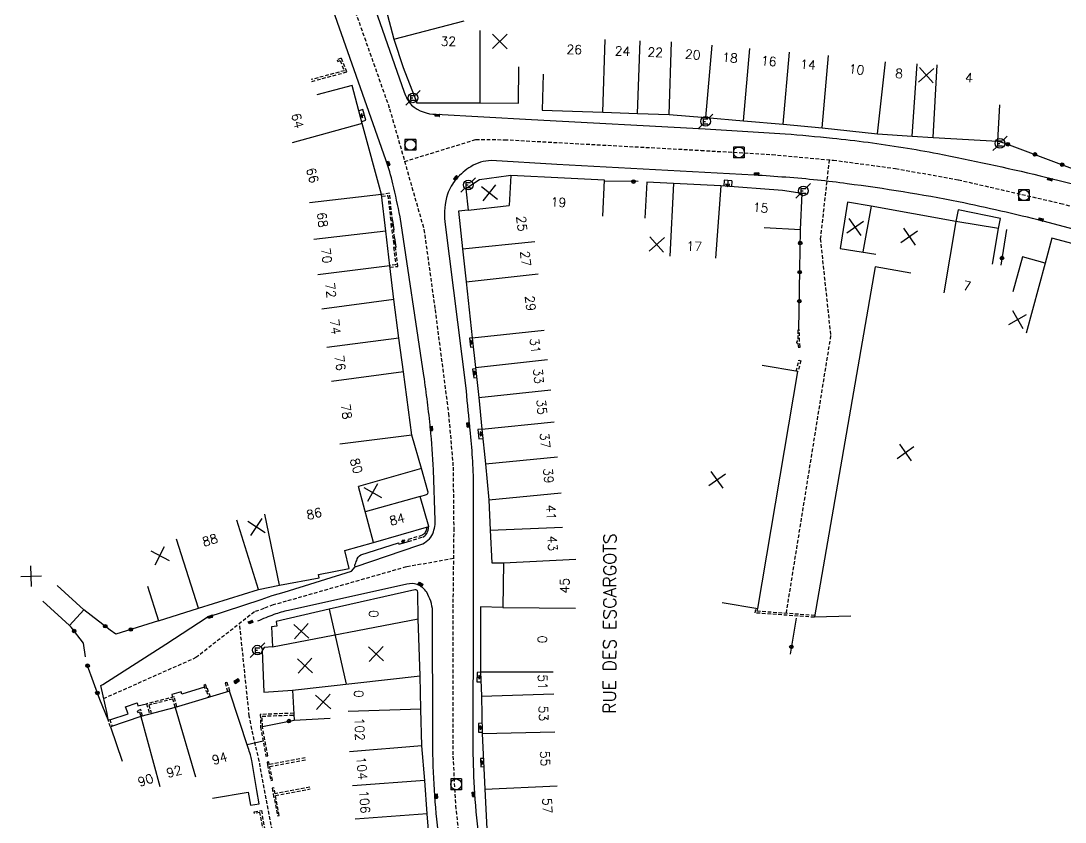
# Model space of a CAD drawing. Header units: millimetres. Extents: x 114000 to 119599, y 121000 to 124063.
# Drawn here: x 114625.5 to 114769.5, y 121144 to 121254.4 of the extents above; entities that cross this region are included whole.
import ezdxf
from ezdxf.enums import TextEntityAlignment as Align

# ---------------------------------------------------------------- set-up
doc = ezdxf.new("R2010")
doc.units = ezdxf.units.MM
doc.linetypes.add('DASHED', pattern=[0.75, 0.5, -0.25])
doc.layers.get('0').update_dxf_attribs({"linetype": 'CONTINUOUS'})
for name, color, linetype in [('W0001', 6, 'DASHED'), ('W0008', 7, 'CONTINUOUS'), ('W0100', 7, 'CONTINUOUS'), ('W0112', 1, 'DASHED'), ('W0322', 7, 'CONTINUOUS'), ('W0334', 7, 'CONTINUOUS'), ('W0400', 7, 'CONTINUOUS'), ('W0420', 7, 'CONTINUOUS'), ('W0471', 7, 'CONTINUOUS'), ('W0989', 7, 'CONTINUOUS'), ('W0991', 7, 'CONTINUOUS'), ('W1102', 7, 'CONTINUOUS')]:
    doc.layers.add(name, color=color, linetype=linetype)
doc.styles.get("Standard").update_dxf_attribs({"font": 'romans.shx', "width": 0.85})

# ---------------------------------------------------------------- blocks, each defined once
blk = doc.blocks.new('T400')
for p, q in [((-0.15, 0.3), (0.15, 0.3)), ((-0.15, -0.25), (-0.15, 0.3)), ((-0.15, 0.15), (0.15, 0.15)), ((-0.15, 0), (0.15, 0)), ((0.15, 0.3), (0.15, -0.25)), ((-0.15, -0.15), (0.15, -0.15)), ((-0.15, -0.25), (-0.15, -0.3)), ((-0.15, -0.3), (0.15, -0.3)), ((0.15, -0.3), (0.15, -0.25))]:
    blk.add_line(p, q)
blk = doc.blocks.new('T420')
for p, q in [((0.75, 0.75), (-0.75, 0.75)), ((-0.75, 0.75), (-0.75, -0.75)), ((0.75, 0.75), (0.75, -0.75)), ((0.75, -0.75), (-0.75, -0.75))]:
    blk.add_line(p, q)
blk.add_ellipse((0, 0), major_axis=(-0.53, 0.53), ratio=1, start_param=3.926991, end_param=10.210176)
blk = doc.blocks.new('T471')
for p, q in [((-0.333334, 0.333334), (-0.333334, -0.333334)), ((-0.333334, 0.333334), (0.333334, 0.333334)), ((-0.333334, 0), (0, 0)), ((0.500001, 0.500001), (1.000002, 1.000002)), ((-0.500001, -0.500001), (-1.000002, -1.000002)), ((-0.333334, -0.333334), (0.333334, -0.333334))]:
    blk.add_line(p, q)
blk.add_ellipse((0, 0), major_axis=(0.471405, 0.471405), ratio=1, start_param=5.4977871438, end_param=11.780972451)
blk = doc.blocks.new('t991o')
at = {"color": 0, "linetype": 'Continuous'}
for p, q in [((-1, 1), (1, -1)), ((-1, -1), (1, 1))]:
    blk.add_line(p, q, dxfattribs=at)
blk = doc.blocks.new('t322o')
at = {"color": 0, "linetype": 'Continuous'}
for radius in [0.25, 0.15]:
    blk.add_circle((0, 0), radius, dxfattribs=at)

msp = doc.modelspace()

# ---------------------------------------------------------------- linework, layer by layer
at = {"layer": 'W0001'}
for points in [[(114668.13, 121265.54), (114676.34, 121242.29), (114681.08, 121225.65), (114682.6, 121214.61), (114684.46, 121200.29), (114685.09, 121192.9), (114685.18, 121184.49), (114685.06, 121173.25), (114685.07, 121153.05), (114685.42, 121146.24), (114686.5, 121136.63), (114687.66, 121129.85), (114689.64, 121122.15), (114692.25, 121114.54), (114695.21, 121107.57), (114702.93, 121090.26), (114707.95, 121083.53), (114712.83, 121076.49), (114715.47, 121070.39), (114718.28, 121064.48), (114724.65, 121049.95), (114726.68, 121045.41)], [(114678.41, 121235.03), (114688.22, 121238.05), (114692.19, 121238.03), (114719.27, 121236.56), (114729.08, 121235.97), (114737.51, 121235.21), (114746.09, 121234.06), (114754.74, 121232.5), (114768.85, 121229.25), (114782.86, 121225.52), (114794.84, 121222.4)], [(114736.93, 121235.26), (114735.71, 121224.36), (114737.13, 121211.02), (114730.98, 121172.73)], [(114685.13, 121180.28), (114678.63, 121179.13), (114662.1, 121174.41), (114660.28, 121173.89), (114658.99, 121173.41), (114657.71, 121172.93), (114649.65, 121166.64), (114636.93, 121160.98)], [(114699.33, 121098.33), (114682.85, 121096.01), (114678.76, 121096.93), (114671.22, 121098.76), (114665.92, 121103.31), (114665.27, 121110.53), (114664.86, 121112.67), (114663.55, 121122.1), (114661.69, 121133.46), (114660.32, 121142.07), (114659.33, 121147.16), (114658.38, 121152.35), (114657.33, 121156.76), (114657, 121158.58), (114655.66, 121171.33)]]:
    msp.add_lwpolyline(points, dxfattribs=at)
at = {"layer": 'W0008', "flags": 128}
for points in [[(114669.36, 121270.39), (114678.36, 121244.59, 0.0908), (114679.37, 121242.78, 0.1809), (114682.77, 121241.54), (114695.92, 121240.82), (114719.85, 121239.54), (114730.86, 121238.85, -0.0038), (114737.37, 121238.24, -0.007), (114742.3, 121237.67, -0.0144), (114751.9, 121236.11, -0.009156), (114766.02, 121233.07), (114779.21, 121229.77), (114783.77, 121228.62, 0.1265), (114786.44, 121228.53, 0.1893), (114789.01, 121230.65, 0.1337), (114789.77, 121233.4), (114789.83, 121246.21), (114789.71, 121258.19)], [(114637.53, 121158.04), (114637.4, 121158.95), (114636.52, 121162.77), (114636.83, 121162.95), (114645.48, 121168.5), (114651.17, 121172.21), (114658.62, 121174.66), (114660.16, 121175.22), (114661.81, 121175.66), (114671.08, 121178.53), (114671.58, 121179.15), (114680.39, 121182.12, 0.1723), (114682.17, 121183.47, 0.1144), (114682.63, 121185.52), (114682.4, 121192.53, 0.0081), (114681.97, 121198.22, 0.0104), (114681.07, 121205.51), (114677.8, 121227.41, 0.0071), (114676.79, 121231.94, 0.0246), (114675.84, 121235.25), (114666.83, 121260.91)], [(114777.99, 121223.73), (114766.43, 121226.8, 0.0094), (114754.77, 121229.46, 0.0164), (114739.43, 121231.95, 0.0066), (114735.33, 121232.46, 0.009721), (114726.59, 121233.14), (114699.41, 121234.62), (114690.34, 121235.14, 0.149), (114687.54, 121234.31, 0.0816), (114685.55, 121232.61, 0.0904), (114684.3, 121230.52, 0.0918), (114683.96, 121226.72), (114686.88, 121203.39, 0.0001), (114687.39, 121198.02, -0.0239), (114687.88, 121190.34), (114687.87, 121173.07), (114687.81, 121154.12, 0.0107), (114688.04, 121147.9, 0.0138), (114688.7, 121141.24, 0.0312)], [(114680.83, 121097.81), (114680.9, 121097.71, 0.1333), (114681.91, 121097.17, 0.1913), (114682.65, 121097.35), (114692.23, 121104.73, 0.1614), (114692.94, 121105.77, 0.1061), (114692.95, 121106.86, -0.026124), (114688.74, 121116.1, -0.0073), (114687.36, 121120.18, -0.0293), (114684.79, 121130.01, -0.0141), (114683.57, 121137.82), (114683.03, 121142.73, -0.0119), (114682.46, 121149.2, -0.012), (114682.29, 121155.78), (114682.27, 121173.08, 0.1086), (114681.46, 121175.64, 0.1597), (114680.14, 121176.71, 0.1355), (114678.73, 121176.76), (114662.38, 121173.15, 0.0319), (114660.4, 121172.57, 0.0164), (114658.13, 121171.64)]]:
    msp.add_lwpolyline(points, format="xyb", dxfattribs=at)
for points in [[(114650.83, 121162.57), (114647.68, 121161.6), (114647.63, 121161.92), (114646.32, 121161.53), (114646.41, 121161.16)], [(114637.79, 121158.05), (114640.32, 121158.9), (114639.93, 121159.83), (114641.54, 121160.38), (114641.64, 121160.01), (114642.85, 121160.28)]]:
    msp.add_lwpolyline(points, dxfattribs=at)
at = {"layer": 'W0100'}
for p, q in [((114722.45, 121232.43), (114722.4, 121231.63)), ((114723.5, 121232.37), (114723.46, 121231.55)), ((114676.74, 121226.89), (114676.9, 121225.61))]:
    msp.add_line(p, q, dxfattribs=at)
at = {"layer": 'W0100', "flags": 128}
for points in [[(114677.56, 121266.87), (114672.91, 121265.03), (114674.48, 121261.1), (114675.84, 121256.06), (114676.92, 121251.89), (114678.21, 121247.97), (114680.05, 121243.23), (114680.05, 121243.1), (114688.84, 121243.1), (114694.11, 121243.06), (114694.14, 121248.06)], [(114697.5, 121247.08), (114697.35, 121242.09), (114705.74, 121241.83), (114710.52, 121241.65), (114714.89, 121241.52), (114719.94, 121241.08), (114725.13, 121240.63), (114730.57, 121240.15), (114735.99, 121239.67), (114743.59, 121238.84), (114748.39, 121238.51), (114751.28, 121238.35), (114760.16, 121237.84), (114760.45, 121242.83)], [(114672.5, 121240.54), (114673.08, 121240.7), (114672.67, 121242.17), (114672.1, 121242.01)], [(114705.73, 121227.47), (114705.97, 121232.47), (114700.46, 121232.73), (114693.03, 121233.09), (114692.71, 121233.04), (114688.75, 121232.48), (114686.85, 121231.24), (114687.16, 121228.32), (114685.85, 121228.17), (114686.39, 121222.97), (114686.9, 121218.42), (114687.72, 121210.72), (114688.19, 121206.61), (114688.63, 121202.48), (114689.07, 121198.14), (114689.54, 121193.35), (114690.02, 121188.4), (114690.2, 121184.2), (114690.44, 121179.69), (114692.02, 121179.69), (114691.97, 121173.53), (114688.89, 121173.64), (114688.89, 121164.68), (114689, 121161.3), (114689.11, 121156.19), (114689.45, 121148.52), (114689.74, 121143.03)], [(114727.99, 121225.91), (114732.98, 121225.67), (114733.23, 121230.62), (114730.5, 121231.01), (114722.02, 121231.66), (114715.47, 121231.98), (114711.79, 121232.18), (114711.52, 121227.19)], [(114723.5, 121232.37), (114722.45, 121232.43)], [(114759.47, 121220.87), (114760.28, 121225.8), (114754.37, 121226.77), (114742.7, 121228.86), (114739.47, 121229.43), (114738.44, 121223.05), (114743.38, 121222.26)], [(114677.14, 121223.21), (114677.24, 121223.22), (114677.08, 121224.52), (114677.03, 121224.51)], [(114804.74, 121179.66), (114804.75, 121174.66), (114810.36, 121174.67), (114809.87, 121187.61), (114809.54, 121195.36), (114804.63, 121200.17), (114801.25, 121203.5), (114797.75, 121206.98), (114793.67, 121210.53), (114785.89, 121214.85), (114781.1, 121217.58), (114781.92, 121220.64), (114777.14, 121221.93), (114767.63, 121224.46), (114766.71, 121221.03), (114763.58, 121221.88), (114762.27, 121217.06)], [(114748.2, 121219.65), (114743.28, 121220.5), (114734.91, 121172.25), (114739.91, 121172.39)], [(114687.72, 121210.72), (114687.34, 121210.66), (114687.47, 121209.44), (114687.86, 121209.48)], [(114688.2, 121206.46), (114687.78, 121206.41), (114687.93, 121205.22), (114688.33, 121205.27)], [(114689.07, 121198.12), (114688.52, 121198.07), (114688.65, 121196.81), (114689.2, 121196.86)], [(114677.57, 121182.45), (114677.63, 121182.28), (114678.61, 121182.57), (114678.91, 121182.65)], [(114688.89, 121164.61), (114688.39, 121164.6), (114688.36, 121163.29), (114688.93, 121163.31)], [(114689.08, 121157.58), (114688.58, 121157.57), (114688.6, 121156.34), (114689.11, 121156.35)], [(114689.26, 121152.73), (114688.86, 121152.71), (114688.9, 121151.6), (114689.31, 121151.61)]]:
    msp.add_lwpolyline(points, dxfattribs=at)
for points in [[(114642.98, 121176.47), (114644.49, 121171.7), (114649.99, 121173.44), (114658.25, 121176.02), (114661.18, 121176.63), (114666.61, 121177.62), (114666.53, 121178.08), (114670.78, 121178.91), (114670.19, 121181.42), (114674.14, 121182.49), (114681.74, 121184.69), (114680.57, 121188.85), (114681.43, 121189.1, 0.092), (114681.59, 121189.27, 0.1942), (114681.62, 121189.58), (114680.75, 121192.69), (114679.4, 121197.32), (114678.24, 121206.02), (114677.62, 121210.69), (114676.94, 121215.98), (114676.37, 121220.62), (114675.82, 121225.42), (114675.24, 121230.49), (114672.58, 121240.24), (114671.16, 121245.5), (114666.33, 121244.2)], [(114681.91, 121140.08), (114681.54, 121145.09), (114681.19, 121149.7), (114680.79, 121154.49), (114680.64, 121159.52), (114680.54, 121164.14), (114680.28, 121171.99), (114680.22, 121175.68, 0.1486), (114680.07, 121175.94, 0.209), (114679.82, 121175.99), (114668, 121173.32), (114660.7, 121171.62), (114660.78, 121170.96), (114660.04, 121170.9), (114660.18, 121168.11), (114659.03, 121168.05), (114658.77, 121167.6), (114659.01, 121161.87), (114662.95, 121162.14), (114663.17, 121158.02), (114668.16, 121158.29)], [(114651.93, 121147.25), (114656.86, 121148.09), (114657.17, 121146.29), (114658.35, 121146.49), (114658.04, 121148.3), (114657.33, 121152.46, 0.0286), (114657.15, 121153.25, 0.0081), (114656.83, 121154.22), (114654.28, 121162), (114646.76, 121159.78), (114642.06, 121158.51), (114637.86, 121157.08), (114639.47, 121152.35)]]:
    msp.add_lwpolyline(points, format="xyb", dxfattribs=at)
at = {"layer": 'W0100'}
for points in [[(114672.88, 121241.43), (114672.3, 121241.28), (114672.64, 121241.08), (114672.5, 121241.62), (114672.3, 121241.28)], [(114722.97, 121232.4), (114722.93, 121231.59), (114723.23, 121231.86), (114722.66, 121231.89), (114722.93, 121231.59)], [(114676.49, 121226.21), (114676.82, 121226.25), (114676.51, 121226.5), (114676.57, 121225.94), (114676.82, 121226.25)], [(114676.83, 121223.84), (114677.16, 121223.88), (114676.84, 121224.12), (114676.91, 121223.56), (114677.16, 121223.88)], [(114687.4, 121210.05), (114687.79, 121210.1), (114687.47, 121210.34), (114687.54, 121209.78), (114687.79, 121210.1)], [(114722.16, 121174.25), (114727.09, 121173.41), (114732.63, 121206.07), (114727.7, 121206.9)], [(114687.85, 121205.82), (114688.27, 121205.87), (114687.95, 121206.11), (114688.02, 121205.55), (114688.27, 121205.87)], [(114688.58, 121197.44), (114689.13, 121197.49), (114688.83, 121197.75), (114688.88, 121197.18), (114689.13, 121197.49)], [(114678.13, 121182.94), (114678.27, 121182.46), (114678.46, 121182.81), (114677.92, 121182.66), (114678.27, 121182.46)], [(114630.5, 121176.59), (114634.19, 121173.22), (114632.21, 121171.04), (114628.52, 121174.42)], [(114688.38, 121163.94), (114688.91, 121163.96), (114688.62, 121164.23), (114688.64, 121163.67), (114688.91, 121163.96)], [(114688.59, 121156.95), (114689.09, 121156.97), (114688.8, 121157.24), (114688.82, 121156.68), (114689.09, 121156.97)], [(114688.88, 121152.15), (114689.29, 121152.17), (114688.99, 121152.44), (114689.02, 121151.87), (114689.29, 121152.17)]]:
    msp.add_lwpolyline(points, dxfattribs=at)
at = {"layer": 'W0112'}
for points in [[(114665.61, 121246.07), (114670.44, 121247.37), (114669.68, 121249.26), (114669.12, 121249.04), (114669.22, 121248.8), (114669.54, 121248.93), (114670.1, 121247.54), (114665.54, 121246.31)], [(114675.27, 121230.24), (114676.1, 121230.36), (114676.49, 121226.87), (114676.74, 121226.89), (114676.32, 121230.64), (114675.24, 121230.49)], [(114676.4, 121220.44), (114677.47, 121220.57), (114677.14, 121223.21), (114676.89, 121223.17), (114677.19, 121220.79), (114676.37, 121220.69)], [(114732.38, 121206.11), (114732.77, 121207.62), (114733.01, 121207.56), (114732.63, 121206.07)], [(114681.48, 121184.61), (114681.47, 121184.57), (114681.44, 121184.42), (114681.41, 121184.28), (114681.36, 121184.14), (114681.31, 121184.01), (114681.24, 121183.86), (114681.15, 121183.73), (114681.04, 121183.63), (114680.94, 121183.55), (114680.83, 121183.5), (114678.84, 121182.88), (114678.91, 121182.65), (114680.9, 121183.26), (114681.06, 121183.33), (114681.21, 121183.44), (114681.34, 121183.58), (114681.45, 121183.73), (114681.54, 121183.9), (114681.6, 121184.06), (114681.65, 121184.21), (114681.68, 121184.37), (114681.72, 121184.53), (114681.74, 121184.69)], [(114734.91, 121172.25), (114734.9, 121172.19), (114726.74, 121172.79), (114726.85, 121173.45)], [(114734.94, 121172.44), (114727.03, 121173.02), (114727.09, 121173.41)], [(114651.64, 121161.22), (114651.24, 121162.37), (114651.16, 121162.35), (114650.98, 121162.94), (114650.74, 121162.86), (114650.99, 121162.04), (114651.08, 121162.06), (114651.4, 121161.15)], [(114654.04, 121161.93), (114653.68, 121163.2), (114653.92, 121163.26), (114654.28, 121162)], [(114647.03, 121159.86), (114646.64, 121161.22), (114642.85, 121160.28), (114643.25, 121158.83)], [(114646.79, 121159.79), (114646.46, 121160.92), (114643.16, 121160.1), (114643.49, 121158.9)], [(114642.29, 121158.57), (114642.04, 121159.48), (114641.56, 121159.32), (114641.64, 121159.08), (114641.87, 121159.16), (114642.05, 121158.5)], [(114637.86, 121157.08), (114637.53, 121158.04), (114637.76, 121158.12), (114638.1, 121157.16)], [(114663.12, 121158.97), (114658.52, 121158.8), (114658.56, 121157.07), (114659.29, 121153.07), (114659.54, 121153.11), (114658.81, 121157.1), (114658.78, 121158.56), (114663.13, 121158.72)], [(114664.71, 121152.82), (114659.76, 121151.88), (114659.69, 121152.28), (114659.44, 121152.23), (114659.52, 121151.84), (114659.95, 121149.68), (114660.19, 121149.73), (114659.81, 121151.64), (114664.75, 121152.57)], [(114665.34, 121148.77), (114660.56, 121147.87), (114660.4, 121148.68), (114660.16, 121148.63), (114660.31, 121147.82), (114660.88, 121144.83), (114661.12, 121144.88), (114660.6, 121147.63), (114665.38, 121148.53)], [(114657.55, 121121.11), (114662.25, 121121.84), (114659.52, 121139.37), (114659.07, 121141.93), (114658.46, 121145.28), (114657.72, 121145.14), (114657.68, 121145.39), (114658.66, 121145.57), (114659.32, 121141.98), (114659.76, 121139.42), (114662.53, 121121.63), (114657.59, 121120.86)]]:
    msp.add_lwpolyline(points, dxfattribs=at)
for points in [[(114677.03, 121224.49), (114676.9, 121225.61), (114676.65, 121225.58), (114676.78, 121224.46)], [(114732.61, 121211.77), (114732.6, 121210.26), (114732.46, 121210.28), (114732.42, 121210.04), (114732.62, 121210), (114732.68, 121209.43), (114732.92, 121209.45), (114732.85, 121210.22), (114732.86, 121211.77)]]:
    msp.add_lwpolyline(points, close=True, dxfattribs=at)
at = {"layer": 'W0322'}
msp.add_line((114761.4, 121225.66), (114760.59, 121220.73), dxfattribs=at)
at = {"layer": 'W0322', "flags": 128}
for points in [[(114760.16, 121237.84), (114761.01, 121237.6), (114776.54, 121231.78)], [(114710.6, 121232.25), (114705.96, 121232.32)], [(114732.76, 121211.77), (114732.88, 121220.14), (114732.98, 121225.67)], [(114634.4, 121166.76), (114634.15, 121168.63), (114632.46, 121170.82), (114632.21, 121171.04)], [(114637.53, 121158.04), (114636.38, 121160.88), (114634.67, 121165.62)]]:
    msp.add_lwpolyline(points, dxfattribs=at)
at = {"layer": 'W0322'}
for points in [[(114644.49, 121171.7), (114638.59, 121169.87), (114637.83, 121170.44), (114634.19, 121173.22)], [(114732.38, 121172.06), (114731.55, 121167.13)], [(114658.8, 121157.12), (114663.17, 121158.02)]]:
    msp.add_lwpolyline(points, dxfattribs=at)
at = {"layer": 'W0334', "flags": 128}
for points in [[(114760.28, 121225.8), (114760.57, 121227.17), (114754.7, 121228.37), (114754.37, 121226.77)], [(114658.92, 121155.1), (114656.71, 121154.59)]]:
    msp.add_lwpolyline(points, dxfattribs=at)
msp.add_lwpolyline([(114671.58, 121179.15), (114671.53, 121179.37, 0.0017), (114671.81, 121180.04, -0.2117), (114672.38, 121180.79), (114677.57, 121182.45)], format="xyb", dxfattribs=at)
msp.add_lwpolyline([(114655.45, 121163.72), (114654.88, 121163.32), (114655.08, 121163.06), (114655.65, 121163.46)], close=True, dxfattribs=at)
at = {"layer": 'W1102'}
for p, q in [((114676.92, 121251.89), (114686.6, 121254.4)), ((114688.84, 121243.1), (114688.84, 121253.1)), ((114705.74, 121241.83), (114706.04, 121251.83)), ((114710.52, 121241.65), (114710.9, 121251.64)), ((114714.89, 121241.52), (114715.19, 121251.51)), ((114719.94, 121241.08), (114720.8, 121251.04)), ((114725.13, 121240.63), (114725.99, 121250.6)), ((114730.57, 121240.15), (114731.46, 121250.11)), ((114735.99, 121239.67), (114736.86, 121249.63)), ((114743.59, 121238.84), (114744.68, 121248.78)), ((114748.39, 121238.51), (114749.07, 121248.49)), ((114751.28, 121238.35), (114751.83, 121248.34)), ((114672.58, 121240.24), (114662.93, 121237.6)), ((114693.03, 121233.09), (114692.83, 121228.94)), ((114715.47, 121231.98), (114714.98, 121221.99)), ((114722.02, 121231.66), (114721.25, 121221.69)), ((114675.24, 121230.49), (114665.3, 121229.34)), ((114687.16, 121228.32), (114692.83, 121228.94)), ((114742.7, 121228.86), (114741.57, 121222.55)), ((114675.82, 121225.42), (114665.89, 121224.28)), ((114754.37, 121226.77), (114752.75, 121216.9)), ((114686.39, 121222.97), (114696.34, 121224.01)), ((114676.37, 121220.62), (114666.45, 121219.41)), ((114766.71, 121221.03), (114764.09, 121211.38)), ((114686.9, 121218.42), (114696.83, 121219.52)), ((114676.94, 121215.98), (114667.02, 121214.69)), ((114687.72, 121210.72), (114697.66, 121211.78)), ((114677.62, 121210.69), (114667.71, 121209.37)), ((114688.19, 121206.61), (114698.12, 121207.74)), ((114678.24, 121206.02), (114668.33, 121204.7)), ((114688.63, 121202.48), (114698.57, 121203.54)), ((114689.07, 121198.14), (114699.02, 121199.16)), ((114679.4, 121197.32), (114669.48, 121196.04)), ((114689.54, 121193.35), (114699.49, 121194.31)), ((114680.75, 121192.69), (114672.04, 121190.24)), ((114674.14, 121182.49), (114672.04, 121190.24)), ((114680.57, 121188.85), (114672.99, 121186.71)), ((114690.02, 121188.4), (114699.97, 121189.37)), ((114658.25, 121176.02), (114655.27, 121185.57)), ((114661.18, 121176.63), (114659.15, 121186.42)), ((114690.2, 121184.2), (114700.19, 121184.64)), ((114649.99, 121173.44), (114646.98, 121182.98)), ((114692.02, 121179.69), (114702.01, 121180.21)), ((114668, 121173.32), (114670.34, 121162.98)), ((114691.97, 121173.53), (114701.97, 121173.44)), ((114660.18, 121168.11), (114680.28, 121171.99)), ((114662.95, 121162.14), (114680.54, 121164.14)), ((114688.89, 121164.68), (114698.89, 121164.67)), ((114689, 121161.3), (114698.99, 121161.62)), ((114646.76, 121159.78), (114649.58, 121150.19)), ((114680.64, 121159.52), (114670.65, 121159.23)), ((114642.06, 121158.51), (114644.68, 121148.86)), ((114689.11, 121156.19), (114699.11, 121156.42)), ((114680.79, 121154.49), (114670.82, 121153.66)), ((114681.19, 121149.7), (114671.22, 121148.94)), ((114689.45, 121148.52), (114699.44, 121148.96)), ((114681.54, 121145.09), (114671.57, 121144.36))]:
    msp.add_line(p, q, dxfattribs=at)

# ---------------------------------------------------------------- block references
at = {"layer": 'W0322'}
for p, rotation in [((114761.56, 121237.4), 339.4534200824859), ((114765.3, 121236), 339.4534200824859), ((114769.05, 121234.59), 339.4534200824859), ((114709.96, 121232.26), 179.0974660224706), ((114732.95, 121223.77), 88.88670575034055), ((114760.75, 121221.71), 260.6866390271079), ((114732.87, 121219.77), 89.2128833586461), ((114732.82, 121215.77), 89.2128833586461), ((114637.14, 121170.97), 142.6669099426245), ((114640.67, 121170.51), 197.2751932929824), ((114632.86, 121170.3), 127.6134441267897), ((114731.72, 121168.12), 260.3752565378996), ((114634.71, 121165.52), 109.7807672551157), ((114636.06, 121161.76), 109.7807672551157), ((114662.47, 121157.88), 11.59023967813481)]:
    msp.add_blockref('t322o', p, dxfattribs=dict(at, rotation=rotation))
at = {"layer": 'W0400'}
for p, rotation in [((114682.93, 121241.38), 85.80427855878821), ((114676.15, 121234.76), 18.35592523749359), ((114685.45, 121232.77), 136.407854166223), ((114726.95, 121233.31), 85.54788379771205), ((114767.37, 121232.56), 76.05296950763056), ((114766.14, 121227.02), 76.04662135625377), ((114682.1, 121198.21), 4.58363972521477), ((114687.18, 121198.73), 4.607918695568939), ((114680.62, 121176.75), 58.53842687247477), ((114651.63, 121172.27), 108.2804441479986), ((114657.18, 121171.53), 113.6115752118785), ((114655.23, 121163.4), 125.5820667472919), ((114682.76, 121147.54), 3.533522430151583), ((114687.88, 121147.79), 3.788450818726461)]:
    msp.add_blockref('T400', p, dxfattribs=dict(at, rotation=rotation))
at = {"layer": 'W0420'}
for p in [(114679.2, 121237.32), (114724.48, 121236.27), (114763.77, 121230.38), (114685.51, 121149.16)]:
    msp.add_blockref('T420', p, dxfattribs=at)
at = {"layer": 'W0471'}
for p in [(114679.56, 121243.8), (114719.89, 121240.55), (114760.48, 121237.52), (114687.18, 121231.79), (114733.36, 121230.98), (114658.12, 121167.67)]:
    msp.add_blockref('T471', p, dxfattribs=at)
at = {"layer": 'W0991'}
for p, rotation in [((114691.53, 121251.58), 359.5814806135639), ((114750.31, 121246.92), 356.836752110421), ((114690.1, 121230.71), 6.226886757282344), ((114740.52, 121225.99), 80.0258837252459), ((114747.97, 121224.66), 349.8409632476969), ((114713.17, 121223.59), 356.8704353080791), ((114762.92, 121213.25), 344.7990868140198), ((114747.47, 121194.92), 80.16390959586077), ((114721.48, 121191.16), 80.3752565378649), ((114674, 121189.38), 285.7107721573837), ((114657.99, 121184.65), 11.72634999780523), ((114644.68, 121180.68), 17.53856891540305), ((114626.93, 121177.86), 47.58191409434287), ((114664.17, 121170.27), 272.9003690829134), ((114674.47, 121167.15), 271.889012935539), ((114664.68, 121165.51), 272.358258104184), ((114667.19, 121160.53), 273.0506077477352)]:
    msp.add_blockref('t991o', p, dxfattribs=dict(at, rotation=rotation))

# ---------------------------------------------------------------- texts
at = {"layer": 'W0989'}
msp.add_text('RUE DES ESCARGOTS', height=1.75, rotation=89.9089, dxfattribs=at).set_placement((114706.68, 121171.34), align=Align.MIDDLE)
at = {"layer": 'W0991'}
for s, rotation, p in [('32', 359.9889, (114684.45, 121251.6)), ('26', 358.2742, (114701.8, 121250.46)), ('24', 357.8222, (114708.45, 121250.24)), ('22', 358.2673, (114712.96, 121250.08)), ('20', 355.05, (114718.14, 121249.77)), ('18', 355.0626, (114723.27, 121249.33)), ('16', 354.8892, (114728.61, 121248.86)), ('14', 354.9782, (114734.02, 121248.38)), ('10', 353.7664, (114740.71, 121247.71)), ('8', 356.1092, (114746.57, 121247.16)), ('4', 356.7005, (114756.21, 121246.58)), ('64', 285.0966, (114663.66, 121240.65)), ('66', 285.2707, (114665.71, 121233.12)), ('19', 357.2538, (114699.62, 121229.4)), ('15', 354.8842, (114727.5, 121228.66)), ('68', 276.587, (114667.09, 121226.98)), ('25', 275.9451, (114694.57, 121226.45)), ('17', 357.1998, (114718.33, 121223.33)), ('70', 276.5281, (114667.65, 121222.05)), ('27', 276.3183, (114695.09, 121221.63)), ('72', 276.9425, (114668.22, 121217.27)), ('7', 350.6866, (114755.95, 121217.9)), ('29', 276.0986, (114695.76, 121215.47)), ('74', 277.39, (114668.85, 121212.24)), ('31', 276.5227, (114696.4, 121209.63)), ('76', 277.5498, (114669.51, 121207.24)), ('33', 276.0811, (114696.86, 121205.44)), ('78', 277.5468, (114670.39, 121200.55)), ('35', 275.8427, (114697.31, 121201.18)), ('37', 275.5234, (114697.76, 121196.56)), ('80', 286.3023, (114671.75, 121193.07)), ('39', 275.5882, (114698.24, 121191.7)), ('86', 13.3337, (114665.93, 121186.48)), ('41', 272.5183, (114698.6, 121186.67)), ('84', 15.0604, (114677.37, 121185.7)), ('88', 17.3548, (114651.58, 121182.84)), ('43', 272.9934, (114698.81, 121182.39)), ('45', 89.5075, (114700.49, 121176.54)), ('0', 270.9706, (114674.14, 121172.66)), ('0', 89.9668, (114697.39, 121169.15)), ('51', 271.8116, (114697.44, 121163.26)), ('0', 271.3053, (114672.09, 121161.63)), ('53', 271.2813, (114697.55, 121158.94)), ('102', 271.6359, (114672.22, 121156.76)), ('94', 16.4034, (114652.92, 121152.74)), ('55', 272.5227, (114697.77, 121152.73)), ('104', 274.7856, (114672.52, 121151.39)), ('92', 15.1996, (114646.64, 121150.94)), ('90', 18.7747, (114642.7, 121149.75)), ('106', 274.3786, (114672.89, 121146.75)), ('57', 273.0108, (114698.08, 121146.22))]:
    msp.add_text(s, height=1.25, rotation=rotation, dxfattribs=at).set_placement(p, align=Align.MIDDLE)

doc.saveas('drawing.dxf')
